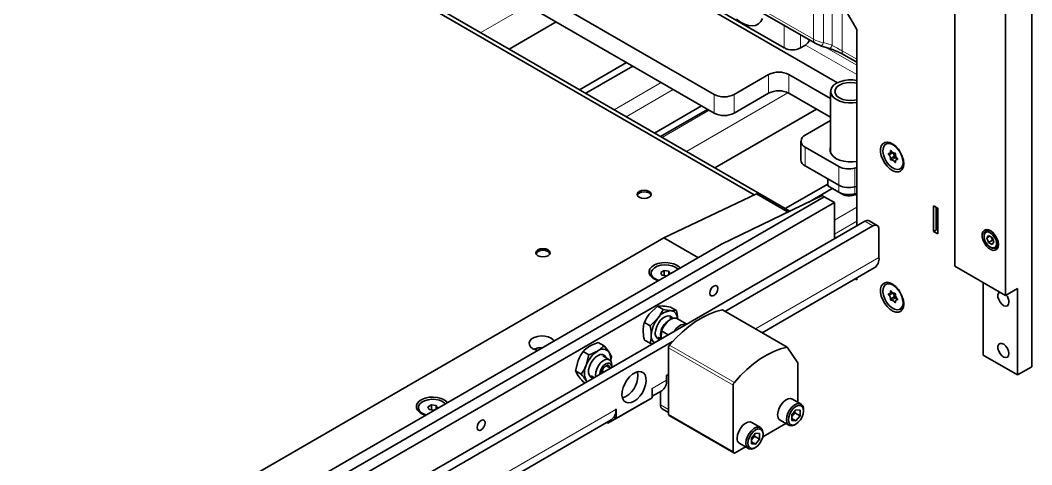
# Paper-space layout 'Blatt1' of a CAD drawing. Header units: millimetres. Extents: x 0 to 1189, y 0 to 841.
# Drawn here: x 878.5 to 949.2, y 494.9 to 525.9 of the extents above; entities that cross this region are included whole.
import ezdxf

# ---------------------------------------------------------------- set-up
doc = ezdxf.new("R2010")
doc.units = ezdxf.units.MM

psp = doc.layouts.new('Blatt1')

# ---------------------------------------------------------------- linework, layer by layer
at = {"color": 7, "linetype": 'Continuous', "lineweight": 35}
for p, q in [((943.798, 557.718), (943.798, 508.725)), ((949.172, 556.738), (949.172, 501.703)), ((947.334, 555.677), (947.334, 506.684)), ((889.398, 548.212), (935.598, 521.542)), ((878.798, 543.436), (932.27, 512.567)), ((890.907, 541.545), (926.969, 520.726)), ((929.784, 513.713), (883.482, 540.442)), ((890.907, 540.238), (926.969, 519.42)), ((936.939, 525.259), (934.818, 528.933)), ((925.944, 527.4), (931.883, 523.971)), ((930.391, 526.409), (934.048, 524.298)), ((915.931, 525.792), (912.647, 523.896)), ((936.939, 511.542), (936.939, 525.259)), ((933.015, 523.971), (933.369, 524.176)), ((934.441, 524.125), (935.027, 523.93)), ((936.048, 523.488), (936.939, 522.974)), ((920.866, 522.943), (917.582, 521.047)), ((921.291, 522.698), (918.006, 520.802)), ((930.787, 522.114), (928.383, 520.726)), ((935.115, 520.432), (932.202, 522.114)), ((935.115, 520.931), (935.115, 516.63)), ((928.383, 519.42), (930.787, 520.808)), ((932.202, 520.808), (935.115, 519.126)), ((926.099, 519.922), (922.815, 518.026)), ((926.524, 519.677), (923.239, 517.781)), ((934.12, 519.7), (927.018, 515.6)), ((933.333, 517.869), (935.115, 518.898)), ((933.04, 517.461), (933.04, 516.154)), ((933.333, 517.052), (935.688, 515.693)), ((939.018, 517.281), (938.976, 517.256)), ((939.249, 516.612), (939.412, 516.706)), ((939.3, 516.734), (939.299, 516.773)), ((939.353, 516.778), (939.381, 516.741)), ((939.475, 516.647), (939.458, 516.667)), ((939.206, 516.6), (939.176, 516.599)), ((939.206, 516.492), (939.176, 516.527)), ((939.299, 516.211), (939.3, 516.249)), ((939.381, 516.148), (939.353, 516.143)), ((939.568, 516.366), (939.569, 516.404)), ((939.57, 516.632), (939.598, 516.637)), ((939.598, 516.002), (939.57, 516.039)), ((939.65, 516.303), (939.622, 516.299)), ((939.652, 516.569), (939.651, 516.531)), ((939.651, 516.046), (939.652, 516.007)), ((939.792, 516.22), (939.703, 516.169)), ((939.745, 516.289), (939.775, 516.253)), ((939.775, 516.181), (939.745, 516.18)), ((933.333, 515.746), (935.688, 514.387)), ((936.939, 515.611), (936.817, 515.578)), ((939.976, 515.524), (940.018, 515.549)), ((934.924, 514.828), (935.688, 514.387)), ((934.924, 514.828), (934.924, 514.338)), ((921.752, 513.842), (921.736, 513.833)), ((922.444, 513.833), (922.428, 513.842)), ((934.924, 514.466), (931.953, 512.751)), ((935.237, 514.157), (933.595, 513.209)), ((934.924, 514.338), (935.688, 513.897)), ((935.207, 514.174), (934.924, 514.338)), ((935.97, 513.733), (935.207, 514.174)), ((936.817, 514.272), (936.939, 514.305)), ((934.677, 513.583), (842.046, 460.108)), ((935.384, 513.175), (842.753, 459.7)), ((923.473, 510.707), (929.939, 513.786)), ((927.504, 510.258), (934.535, 513.664)), ((929.939, 513.786), (932.151, 512.509)), ((934.535, 513.664), (934.677, 513.583)), ((934.677, 513.583), (935.384, 513.175)), ((935.384, 513.175), (935.384, 510.644)), ((936.939, 513.743), (936.648, 513.664)), ((936.817, 513.782), (936.939, 513.815)), ((942.61, 512.775), (942.299, 512.954)), ((942.299, 512.954), (942.299, 511.158)), ((942.483, 512.848), (942.483, 511.33)), ((942.61, 510.978), (942.61, 512.775)), ((845.722, 458.883), (937.505, 511.868)), ((938.371, 511.571), (937.805, 511.898)), ((927.737, 505.576), (938.071, 511.542)), ((938.495, 509.337), (938.495, 511.297)), ((942.54, 511.297), (942.299, 511.158)), ((942.299, 511.158), (942.61, 510.978)), ((942.483, 511.33), (942.61, 511.256)), ((946.117, 511.281), (945.98, 511.202)), ((863.612, 476.15), (923.473, 510.707)), ((923.473, 510.707), (925.877, 509.319)), ((935.384, 510.77), (935.493, 510.707)), ((945.835, 510.881), (945.835, 510.816)), ((946.151, 510.878), (946.028, 510.704)), ((946.24, 510.827), (946.028, 510.704)), ((946.151, 510.388), (946.028, 510.704)), ((946.151, 510.878), (946.396, 510.737)), ((946.433, 510.552), (946.151, 510.388)), ((946.151, 510.388), (946.396, 510.247)), ((946.433, 510.552), (946.352, 510.762)), ((946.396, 510.737), (946.518, 510.421)), ((946.396, 510.247), (946.518, 510.421)), ((946.433, 510.552), (946.458, 510.576)), ((946.477, 510.526), (946.433, 510.552)), ((841.338, 460.516), (927.504, 510.258)), ((914.681, 509.76), (914.665, 509.751)), ((915.373, 509.751), (915.357, 509.76)), ((946.273, 510.057), (946.33, 510.024)), ((946.68, 509.989), (946.817, 510.068)), ((922.575, 508.246), (922.575, 508.197)), ((923.486, 508.437), (923.243, 508.297)), ((923.243, 508.297), (923.332, 508.105)), ((923.486, 508.437), (923.818, 508.386)), ((923.486, 508.081), (923.486, 508.437)), ((923.664, 508.054), (923.907, 508.194)), ((923.818, 508.386), (923.907, 508.194)), ((923.818, 508.143), (923.818, 508.386)), ((930.327, 504.081), (938.163, 508.605)), ((943.798, 508.725), (947.334, 506.684)), ((923.664, 508.054), (923.332, 508.105)), ((936.842, 507.842), (936.939, 507.785)), ((936.939, 507.785), (936.939, 507.898)), ((939.018, 507.482), (938.976, 507.458)), ((945.778, 502.52), (945.778, 507.582)), ((927.244, 507.18), (927.244, 507.251)), ((939.206, 506.801), (939.176, 506.801)), ((939.249, 506.813), (939.412, 506.907)), ((939.3, 506.935), (939.299, 506.975)), ((939.353, 506.98), (939.381, 506.943)), ((939.475, 506.848), (939.458, 506.868)), ((939.57, 506.834), (939.598, 506.838)), ((939.652, 506.771), (939.651, 506.733)), ((947.334, 506.684), (948.182, 507.174)), ((948.182, 501.132), (948.182, 507.174)), ((926.898, 506.652), (926.96, 506.688)), ((939.206, 506.693), (939.176, 506.728)), ((939.299, 506.412), (939.3, 506.45)), ((939.381, 506.349), (939.353, 506.345)), ((939.568, 506.567), (939.569, 506.605)), ((939.598, 506.203), (939.57, 506.24)), ((939.65, 506.504), (939.622, 506.5)), ((939.651, 506.248), (939.652, 506.208)), ((939.792, 506.422), (939.703, 506.37)), ((939.745, 506.49), (939.775, 506.455)), ((939.775, 506.383), (939.745, 506.382)), ((923.021, 505.944), (922.479, 505.419)), ((923.021, 505.944), (923.398, 505.95)), ((923.021, 505.944), (923.422, 505.712)), ((923.94, 505.861), (924.341, 505.63)), ((924.341, 505.63), (923.964, 505.623)), ((932.079, 503.069), (927.554, 505.682)), ((939.976, 505.726), (940.018, 505.75)), ((922.101, 504.8), (922.503, 504.568)), ((922.503, 504.568), (923.045, 505.093)), ((924.028, 505.06), (923.864, 505.155)), ((925.07, 504.69), (924.428, 505.06)), ((923.288, 503.661), (923.302, 504.21)), ((923.302, 504.21), (923.77, 503.94)), ((852.359, 462.062), (924.075, 503.462)), ((918.884, 503.392), (919.286, 503.16)), ((922.101, 503.574), (922.503, 503.343)), ((922.503, 503.343), (922.685, 503.313)), ((923.064, 503.769), (923.27, 503.65)), ((917.823, 502.779), (918.225, 502.547)), ((918.225, 502.547), (918.041, 501.816)), ((919.286, 503.16), (919.633, 502.735)), ((923.787, 498.397), (923.787, 503.034)), ((932.079, 503.069), (932.838, 501.99)), ((917.292, 501.411), (917.476, 502.142)), ((919.662, 502.193), (919.197, 502.461)), ((919.24, 501.65), (919.566, 501.839)), ((919.566, 501.839), (919.729, 501.607)), ((919.743, 502.102), (919.817, 502.405)), ((919.827, 501.663), (919.827, 501.826)), ((932.838, 499.215), (932.838, 501.99)), ((948.182, 501.132), (945.778, 502.52)), ((917.292, 501.411), (917.694, 501.179)), ((917.292, 501.411), (917.476, 501.081)), ((919.077, 501.23), (919.24, 501.65)), ((919.152, 501.425), (919.283, 501.349)), ((919.447, 501.77), (919.729, 501.607)), ((921.651, 501.263), (921.538, 501.328)), ((923.787, 501.173), (923.646, 501.091)), ((923.787, 498.723), (923.787, 501.173)), ((949.172, 501.703), (948.182, 501.132)), ((917.823, 500.656), (917.953, 500.581)), ((918.093, 500.662), (918.041, 500.754)), ((918.397, 501.075), (918.603, 500.956)), ((923.646, 501.091), (923.646, 500.765)), ((928.313, 500.421), (928.313, 495.784)), ((922.656, 500.21), (922.639, 500.2)), ((922.639, 500.2), (922.639, 499.547)), ((922.656, 500.193), (922.639, 499.978)), ((922.639, 499.642), (923.314, 500.032)), ((922.656, 500.21), (922.656, 500.193)), ((923.221, 499.05), (923.221, 499.979)), ((907.222, 499.049), (906.979, 498.908)), ((907.222, 499.049), (907.555, 498.997)), ((907.222, 498.693), (907.222, 499.049)), ((907.555, 498.997), (907.644, 498.805)), ((907.555, 498.754), (907.555, 498.997)), ((919.544, 497.76), (922.059, 499.212)), ((922.639, 499.547), (920.124, 498.095)), ((922.059, 499.212), (922.059, 499.212)), ((933.051, 499.092), (932.443, 499.443)), ((906.311, 498.857), (906.311, 498.808)), ((906.979, 498.908), (907.068, 498.716)), ((907.401, 498.665), (907.068, 498.716)), ((907.401, 498.665), (907.644, 498.805)), ((920.124, 498.748), (920.11, 498.74)), ((920.11, 498.74), (920.11, 498.724)), ((920.124, 498.748), (920.124, 498.095)), ((923.346, 498.775), (923.787, 498.52)), ((923.829, 498.305), (928.354, 495.693)), ((932.414, 498.341), (932.697, 498.692)), ((932.626, 498.494), (932.414, 498.23)), ((932.414, 497.963), (932.414, 498.341)), ((932.626, 498.494), (932.553, 498.514)), ((932.626, 498.604), (932.626, 498.494)), ((932.626, 498.494), (932.979, 498.29)), ((932.979, 498.667), (932.697, 498.692)), ((932.979, 498.29), (932.697, 497.938)), ((932.979, 498.29), (932.979, 498.667)), ((933.227, 498.621), (933.227, 498.703)), ((856.881, 461.681), (919.779, 497.991)), ((910.981, 497.791), (910.981, 497.862)), ((919.461, 497.808), (919.544, 497.76)), ((919.544, 497.856), (919.544, 497.76)), ((919.974, 498.182), (920.124, 498.095)), ((930.222, 497.459), (929.614, 497.81)), ((930.379, 496.814), (931.988, 497.743)), ((931.593, 497.971), (932.201, 497.62)), ((932.414, 498.101), (932.697, 497.938)), ((932.414, 497.963), (932.697, 497.938)), ((932.626, 497.662), (932.697, 497.703)), ((910.635, 497.263), (910.696, 497.299)), ((929.585, 496.708), (929.868, 497.06)), ((929.797, 496.861), (929.724, 496.881)), ((929.797, 496.972), (929.797, 496.861)), ((930.151, 497.034), (929.868, 497.06)), ((930.151, 496.657), (930.151, 497.034)), ((930.399, 496.989), (930.399, 497.07)), ((928.764, 496.338), (929.373, 495.987)), ((929.797, 496.861), (929.585, 496.597)), ((929.585, 496.331), (929.585, 496.708)), ((929.585, 496.469), (929.868, 496.305)), ((929.585, 496.331), (929.868, 496.305)), ((929.797, 496.861), (930.151, 496.657)), ((930.151, 496.657), (929.868, 496.305)), ((928.454, 495.703), (929.16, 496.11)), ((929.798, 496.029), (929.868, 496.07))]:
    psp.add_line(p, q, dxfattribs=at)
at = {"color": 8, "linetype": 'Continuous', "lineweight": 18}
for p, q in [((933.924, 524.573), (933.924, 531.531)), ((934.631, 524.348), (934.631, 531.361)), ((935.217, 524.153), (935.217, 528.242)), ((913.951, 526.935), (910.667, 525.039)), ((930.267, 526.684), (933.924, 524.573)), ((935.924, 523.763), (935.924, 527.018)), ((931.883, 523.971), (931.883, 525.548)), ((933.015, 524.894), (933.015, 523.971)), ((936.939, 522.114), (933.369, 524.176)), ((934.631, 524.348), (935.217, 524.153)), ((934.786, 524.01), (936.939, 522.767)), ((935.924, 523.763), (936.939, 523.177)), ((930.787, 522.114), (930.787, 520.808)), ((932.202, 522.114), (932.202, 520.808)), ((923.271, 521.555), (919.986, 519.659)), ((924.119, 521.065), (920.835, 519.169)), ((932.138, 520.842), (925.037, 516.743)), ((926.969, 520.726), (926.969, 519.42)), ((928.383, 520.726), (928.383, 519.42)), ((926.625, 519.619), (923.34, 517.723)), ((933.333, 517.052), (933.333, 515.746)), ((939.441, 516.68), (939.176, 516.527)), ((939.336, 516.795), (939.299, 516.773)), ((939.36, 516.769), (939.3, 516.734)), ((939.475, 516.647), (939.206, 516.492)), ((939.568, 516.366), (939.299, 516.211)), ((939.569, 516.404), (939.3, 516.249)), ((939.622, 516.299), (939.353, 516.143)), ((939.65, 516.303), (939.381, 516.148)), ((939.654, 516.087), (939.57, 516.039)), ((939.652, 516.033), (939.598, 516.002)), ((939.794, 516.208), (939.745, 516.18)), ((939.79, 516.19), (939.775, 516.181)), ((935.688, 515.693), (935.688, 514.387)), ((936.817, 515.578), (936.817, 514.272)), ((935.688, 513.897), (935.688, 514.387)), ((935.97, 513.733), (935.688, 513.897)), ((936.817, 514.272), (936.817, 513.782)), ((936.648, 513.664), (936.817, 513.782)), ((936.939, 512.853), (935.384, 511.955)), ((936.939, 511.873), (935.384, 510.975)), ((937.505, 511.868), (938.071, 511.542)), ((929.858, 504.351), (938.495, 509.337)), ((939.441, 506.881), (939.176, 506.728)), ((939.475, 506.848), (939.206, 506.693)), ((939.336, 506.996), (939.299, 506.975)), ((939.36, 506.97), (939.3, 506.935)), ((939.568, 506.567), (939.299, 506.412)), ((939.569, 506.605), (939.3, 506.45)), ((939.622, 506.5), (939.353, 506.345)), ((939.65, 506.504), (939.381, 506.349)), ((939.654, 506.289), (939.57, 506.24)), ((939.652, 506.234), (939.598, 506.203)), ((939.794, 506.41), (939.745, 506.382)), ((939.79, 506.391), (939.775, 506.383)), ((923.787, 503.034), (928.313, 500.421)), ((923.864, 503.224), (928.39, 500.611)), ((922.656, 500.193), (923.646, 500.765)), ((922.642, 500.201), (922.656, 500.193)), ((923.221, 499.05), (923.787, 498.723)), ((856.895, 462.23), (920.11, 498.724)), ((923.787, 498.397), (928.313, 495.784))]:
    psp.add_line(p, q, dxfattribs=at)
at = {"color": 7, "linetype": 'Continuous', "lineweight": 35, "flags": 128}
for points in [[(928.54, 525.987), (928.817, 525.778), (929.096, 525.626), (929.37, 525.534), (929.629, 525.507), (929.865, 525.544), (930.07, 525.646), (930.238, 525.808), (930.362, 526.025)], [(936.939, 521.701), (936.672, 521.734), (936.358, 521.734), (936.053, 521.694), (935.77, 521.615), (935.525, 521.503), (935.33, 521.361), (935.194, 521.198), (935.124, 521.022), (935.124, 520.841), (935.194, 520.664), (935.33, 520.501), (935.525, 520.36), (935.77, 520.247), (936.053, 520.168), (936.358, 520.128), (936.672, 520.128), (936.939, 520.161)], [(936.939, 521.517), (936.8, 521.544), (936.515, 521.566), (936.23, 521.544), (935.965, 521.481), (935.737, 521.38), (935.562, 521.249), (935.452, 521.095), (935.415, 520.931), (935.452, 520.767), (935.562, 520.614), (935.737, 520.482), (935.965, 520.381), (936.23, 520.318), (936.515, 520.296), (936.8, 520.318), (936.939, 520.345)], [(940.225, 515.886), (940.2, 516.134), (940.125, 516.395), (940.005, 516.654), (939.849, 516.894), (939.665, 517.101), (939.465, 517.26), (939.262, 517.362), (939.069, 517.401), (938.897, 517.375), (938.758, 517.284), (938.66, 517.135), (938.609, 516.936), (938.609, 516.702), (938.66, 516.445), (938.758, 516.183), (938.897, 515.931), (939.069, 515.706), (939.262, 515.522), (939.465, 515.39), (939.665, 515.319), (939.849, 515.313), (940.005, 515.372), (940.125, 515.493), (940.2, 515.668), (940.225, 515.886)], [(935.115, 517.066), (935.074, 516.942), (935.074, 516.755), (935.146, 516.572), (935.287, 516.403), (935.49, 516.256), (935.744, 516.14), (936.036, 516.058), (936.353, 516.017), (936.677, 516.017), (936.939, 516.048)], [(939.476, 517.207), (939.285, 517.286), (939.108, 517.3), (938.959, 517.246), (938.848, 517.128), (938.783, 516.956), (938.77, 516.742), (938.809, 516.501), (938.898, 516.253), (939.029, 516.014), (939.194, 515.804), (939.379, 515.637), (939.572, 515.526), (939.757, 515.479), (939.922, 515.499), (940.053, 515.586), (940.142, 515.732), (940.181, 515.927), (940.168, 516.157), (940.103, 516.403), (939.992, 516.649), (939.843, 516.876), (939.666, 517.066), (939.476, 517.207)], [(939.299, 516.773), (939.3, 516.784), (939.303, 516.792), (939.309, 516.798), (939.317, 516.8), (939.325, 516.799), (939.335, 516.795), (939.344, 516.788), (939.353, 516.778)], [(939.176, 516.527), (939.169, 516.538), (939.163, 516.55), (939.159, 516.562), (939.157, 516.574), (939.159, 516.584), (939.163, 516.592), (939.169, 516.597), (939.176, 516.599)], [(939.652, 516.007), (939.651, 515.996), (939.648, 515.988), (939.642, 515.982), (939.635, 515.98), (939.626, 515.981), (939.616, 515.985), (939.607, 515.992), (939.598, 516.002)], [(939.775, 516.253), (939.783, 516.242), (939.789, 516.23), (939.793, 516.218), (939.794, 516.206), (939.793, 516.196), (939.789, 516.188), (939.783, 516.183), (939.775, 516.181)], [(922.444, 513.541), (922.281, 513.479), (922.09, 513.457), (921.899, 513.479), (921.736, 513.541), (921.628, 513.635), (921.59, 513.746), (921.628, 513.856), (921.736, 513.95), (921.899, 514.012), (922.09, 514.034), (922.281, 514.012), (922.444, 513.95), (922.552, 513.856), (922.59, 513.746), (922.552, 513.635), (922.444, 513.541)], [(921.753, 513.842), (921.649, 513.753), (921.613, 513.658)], [(922.567, 513.658), (922.531, 513.753), (922.428, 513.842), (922.273, 513.902), (922.09, 513.923), (921.907, 513.902), (921.753, 513.842)], [(946.839, 510.236), (946.814, 510.443), (946.74, 510.661), (946.626, 510.87), (946.48, 511.052), (946.315, 511.19), (946.147, 511.272), (945.99, 511.292), (945.858, 511.246), (945.763, 511.14), (945.714, 510.983), (945.714, 510.788), (945.763, 510.574), (945.858, 510.358), (945.99, 510.16), (946.147, 509.999), (946.315, 509.887), (946.48, 509.835), (946.626, 509.848), (946.74, 509.925), (946.814, 510.058), (946.839, 510.236)], [(945.835, 510.881), (945.85, 511.013), (945.915, 511.147), (946.026, 511.222), (946.169, 511.229), (946.33, 511.167)], [(946.273, 511.069), (946.123, 511.125), (945.991, 511.113), (945.893, 511.035), (945.841, 510.9), (945.841, 510.724), (945.893, 510.529), (945.991, 510.338), (946.123, 510.174), (946.273, 510.056), (946.423, 510), (946.555, 510.012), (946.653, 510.09), (946.705, 510.226), (946.705, 510.401), (946.653, 510.597), (946.555, 510.788), (946.423, 510.952), (946.273, 511.069)], [(946.33, 511.167), (946.49, 511.043), (946.492, 511.041)], [(946.796, 510.517), (946.809, 510.459), (946.823, 510.263), (946.783, 510.104), (946.694, 509.998), (946.565, 509.957), (946.411, 509.985), (946.33, 510.024)], [(915.373, 509.459), (915.21, 509.397), (915.019, 509.375), (914.828, 509.397), (914.665, 509.459), (914.557, 509.553), (914.519, 509.664), (914.557, 509.774), (914.665, 509.868), (914.828, 509.93), (915.019, 509.952), (915.21, 509.93), (915.373, 509.868), (915.481, 509.774), (915.519, 509.664), (915.481, 509.553), (915.373, 509.459)], [(914.681, 509.76), (914.578, 509.671), (914.542, 509.575)], [(915.496, 509.575), (915.46, 509.671), (915.356, 509.76), (915.202, 509.82), (915.019, 509.841), (914.836, 509.82), (914.681, 509.76)], [(924.386, 508.785), (924.159, 508.887), (923.895, 508.952), (923.611, 508.978), (923.325, 508.963), (923.054, 508.907), (922.816, 508.813), (922.626, 508.689), (922.496, 508.541), (922.433, 508.379), (922.442, 508.213), (922.522, 508.054), (922.669, 507.911), (922.872, 507.793), (923.097, 507.715)], [(924.468, 508.506), (924.435, 508.54), (924.266, 508.663), (924.045, 508.755), (923.79, 508.809), (923.518, 508.822), (923.251, 508.792), (923.008, 508.721), (922.806, 508.615), (922.662, 508.482), (922.586, 508.331), (922.583, 508.173), (922.653, 508.022), (922.792, 507.886), (922.989, 507.778), (923.124, 507.73)], [(924.618, 508.592), (924.562, 508.654), (924.386, 508.785)], [(940.225, 506.088), (940.2, 506.335), (940.125, 506.597), (940.005, 506.856), (939.849, 507.096), (939.665, 507.302), (939.465, 507.461), (939.262, 507.564), (939.069, 507.603), (938.897, 507.576), (938.758, 507.485), (938.66, 507.336), (938.609, 507.138), (938.609, 506.903), (938.66, 506.647), (938.758, 506.384), (938.897, 506.133), (939.069, 505.908), (939.262, 505.724), (939.465, 505.592), (939.665, 505.521), (939.849, 505.514), (940.005, 505.574), (940.125, 505.695), (940.2, 505.87), (940.225, 506.088)], [(939.476, 507.408), (939.285, 507.488), (939.108, 507.501), (938.959, 507.447), (938.848, 507.33), (938.783, 507.157), (938.77, 506.943), (938.809, 506.703), (938.898, 506.454), (939.029, 506.216), (939.194, 506.005), (939.379, 505.838), (939.572, 505.727), (939.757, 505.68), (939.922, 505.701), (940.053, 505.787), (940.142, 505.934), (940.181, 506.129), (940.168, 506.358), (940.103, 506.605), (939.992, 506.851), (939.843, 507.077), (939.666, 507.268), (939.476, 507.408)], [(926.96, 506.688), (926.851, 506.65), (926.759, 506.668), (926.697, 506.739), (926.676, 506.852), (926.697, 506.99), (926.759, 507.132), (926.851, 507.256), (926.96, 507.344), (927.069, 507.382), (927.161, 507.364), (927.222, 507.293), (927.244, 507.18), (927.222, 507.042), (927.161, 506.9), (927.069, 506.775), (926.96, 506.688)], [(939.176, 506.728), (939.169, 506.739), (939.163, 506.751), (939.159, 506.764), (939.157, 506.775), (939.159, 506.785), (939.163, 506.793), (939.169, 506.799), (939.176, 506.801)], [(939.299, 506.975), (939.3, 506.985), (939.303, 506.994), (939.309, 506.999), (939.317, 507.002), (939.325, 507.001), (939.335, 506.997), (939.344, 506.989), (939.353, 506.98)], [(946.926, 506.92), (946.862, 506.866), (946.81, 506.742), (946.81, 506.577), (946.862, 506.394), (946.958, 506.216), (947.086, 506.069), (947.228, 505.971), (947.366, 505.937), (947.48, 505.971), (947.555, 506.068), (947.581, 506.215), (947.581, 506.215)], [(939.652, 506.208), (939.651, 506.198), (939.648, 506.189), (939.642, 506.184), (939.635, 506.182), (939.626, 506.182), (939.616, 506.187), (939.607, 506.194), (939.598, 506.203)], [(939.775, 506.455), (939.783, 506.444), (939.789, 506.432), (939.793, 506.42), (939.794, 506.408), (939.793, 506.398), (939.789, 506.39), (939.783, 506.385), (939.775, 506.383)], [(927.554, 505.682), (927.096, 505.563), (926.628, 505.386), (926.155, 505.152), (925.681, 504.863), (925.21, 504.522), (924.747, 504.132), (924.297, 503.698), (923.864, 503.224)], [(922.869, 504.072), (922.894, 504.293), (922.969, 504.527), (923.088, 504.753), (923.24, 504.954), (923.414, 505.113), (923.595, 505.218), (923.768, 505.259), (923.921, 505.234), (924.039, 505.144), (924.082, 505.079)], [(924.428, 505.06), (924.322, 505.099), (924.144, 505.096), (923.95, 505.022), (923.754, 504.884), (923.571, 504.692), (923.417, 504.462), (923.302, 504.21)], [(923.288, 503.683), (923.245, 503.785), (923.225, 503.967)], [(914.312, 502.969), (914.158, 503.087), (914.069, 503.226), (914.051, 503.374), (914.105, 503.518), (914.228, 503.648), (914.409, 503.752), (914.634, 503.823), (914.884, 503.855), (915.14, 503.844), (915.38, 503.792), (915.585, 503.704), (915.738, 503.585), (915.801, 503.503)], [(947.581, 502.622), (947.555, 502.799), (947.48, 502.983), (947.366, 503.148), (947.228, 503.273), (947.086, 503.34), (946.958, 503.34), (946.862, 503.274), (946.81, 503.15), (946.81, 502.985), (946.862, 502.801), (946.958, 502.623), (947.086, 502.476), (947.228, 502.378), (947.366, 502.344), (947.48, 502.378), (947.555, 502.475), (947.581, 502.622)], [(914.661, 502.844), (914.517, 502.88), (914.312, 502.969)], [(918.837, 502.479), (919.016, 502.552), (919.181, 502.561), (919.318, 502.503), (919.416, 502.383), (919.442, 502.319)], [(928.39, 500.611), (928.823, 501.086), (929.273, 501.52), (929.735, 501.909), (930.206, 502.25), (930.68, 502.539), (931.154, 502.773), (931.622, 502.951), (932.079, 503.069)], [(918.547, 500.924), (918.494, 500.929), (918.357, 500.987), (918.259, 501.106), (918.208, 501.277), (918.208, 501.486), (918.259, 501.716), (918.357, 501.948), (918.494, 502.164), (918.658, 502.346), (918.837, 502.479)], [(919.827, 501.826), (919.813, 501.963), (919.752, 502.109), (919.646, 502.201), (919.507, 502.23), (919.346, 502.194), (919.177, 502.097), (919.016, 501.947), (918.877, 501.756), (918.772, 501.543), (918.71, 501.327), (918.698, 501.125), (918.714, 501.02)], [(919.827, 501.663), (919.821, 501.744), (919.77, 501.875), (919.676, 501.951), (919.548, 501.962), (919.403, 501.908), (919.258, 501.795), (919.13, 501.636), (919.036, 501.451), (918.985, 501.262), (918.979, 501.173)], [(921.383, 499.295), (921.172, 499.204), (920.974, 499.18), (920.802, 499.225), (920.666, 499.336), (920.576, 499.506), (920.536, 499.725), (920.549, 499.977), (920.615, 500.249), (920.729, 500.522), (920.884, 500.78), (921.071, 501.006), (921.277, 501.186), (921.489, 501.309), (921.695, 501.366), (921.882, 501.356), (922.037, 501.277), (922.151, 501.135), (922.216, 500.94), (922.23, 500.702), (922.19, 500.438), (922.099, 500.164), (921.964, 499.896), (921.792, 499.652), (921.594, 499.448), (921.383, 499.295)], [(918.041, 500.754), (918.108, 500.677), (918.113, 500.673)], [(908.123, 499.396), (907.895, 499.498), (907.632, 499.564), (907.348, 499.59), (907.061, 499.574), (906.791, 499.518), (906.553, 499.425), (906.363, 499.3), (906.232, 499.152), (906.17, 498.99), (906.179, 498.824), (906.259, 498.665), (906.405, 498.522), (906.608, 498.405), (906.834, 498.326)], [(908.204, 499.117), (908.172, 499.151), (908.002, 499.274), (907.782, 499.366), (907.526, 499.421), (907.255, 499.433), (906.987, 499.403), (906.744, 499.332), (906.543, 499.226), (906.399, 499.093), (906.322, 498.942), (906.319, 498.785), (906.39, 498.633), (906.529, 498.498), (906.726, 498.389), (906.861, 498.341)], [(908.354, 499.204), (908.299, 499.265), (908.123, 499.396)], [(920.817, 499.622), (920.606, 499.531), (920.571, 499.522)], [(932.443, 499.443), (932.318, 499.482), (932.152, 499.461), (931.973, 499.373), (931.798, 499.226), (931.643, 499.033), (931.521, 498.811), (931.443, 498.58), (931.417, 498.36)], [(932.025, 498.009), (932.052, 498.229), (932.129, 498.46), (932.251, 498.682), (932.406, 498.875), (932.581, 499.022), (932.76, 499.11), (932.926, 499.131), (933.067, 499.083), (933.167, 498.97), (933.22, 498.803), (933.227, 498.703)], [(932.166, 498.009), (932.192, 497.835), (932.268, 497.708), (932.385, 497.64), (932.533, 497.638), (932.697, 497.703), (932.861, 497.827), (933.008, 498), (933.126, 498.203), (933.201, 498.417), (933.227, 498.621), (933.201, 498.796), (933.126, 498.923), (933.008, 498.991), (932.861, 498.992), (932.697, 498.928), (932.533, 498.803), (932.385, 498.631), (932.268, 498.428), (932.192, 498.213), (932.166, 498.009)], [(910.696, 497.299), (910.588, 497.261), (910.495, 497.279), (910.434, 497.35), (910.412, 497.463), (910.434, 497.601), (910.495, 497.743), (910.588, 497.867), (910.696, 497.955), (910.805, 497.993), (910.897, 497.975), (910.959, 497.904), (910.981, 497.791), (910.959, 497.653), (910.897, 497.511), (910.805, 497.387), (910.696, 497.299)], [(929.614, 497.81), (929.49, 497.849), (929.323, 497.828), (929.144, 497.741), (928.97, 497.594), (928.815, 497.401), (928.693, 497.179), (928.615, 496.947), (928.588, 496.727)], [(932.626, 497.662), (932.581, 497.638), (932.406, 497.583), (932.251, 497.597), (932.129, 497.678), (932.052, 497.82), (932.025, 498.009)], [(929.196, 496.376), (929.223, 496.596), (929.301, 496.828), (929.423, 497.05), (929.578, 497.243), (929.753, 497.389), (929.931, 497.477), (930.098, 497.498), (930.238, 497.45), (930.339, 497.337), (930.392, 497.17), (930.399, 497.07)], [(929.338, 496.376), (929.364, 496.202), (929.439, 496.075), (929.556, 496.007), (929.704, 496.005), (929.868, 496.07), (930.032, 496.195), (930.18, 496.367), (930.297, 496.57), (930.373, 496.784), (930.399, 496.989), (930.373, 497.163), (930.297, 497.29), (930.18, 497.358), (930.032, 497.36), (929.868, 497.295), (929.704, 497.17), (929.556, 496.998), (929.439, 496.795), (929.364, 496.581), (929.338, 496.376)], [(929.798, 496.029), (929.753, 496.005), (929.578, 495.95), (929.423, 495.964), (929.301, 496.046), (929.223, 496.187), (929.196, 496.376)]]:
    psp.add_lwpolyline(points, dxfattribs=at)
at = {"color": 8, "linetype": 'Continuous', "lineweight": 18, "flags": 128}
for points in [[(934.631, 524.348), (934.597, 524.284), (934.564, 524.229), (934.532, 524.184), (934.502, 524.152), (934.476, 524.131), (934.452, 524.124), (934.441, 524.125)], [(935.217, 524.153), (935.183, 524.089), (935.149, 524.034), (935.118, 523.989), (935.088, 523.956), (935.061, 523.936), (935.038, 523.929), (935.027, 523.93)]]:
    psp.add_lwpolyline(points, dxfattribs=at)
at = {"color": 7, "linetype": 'Continuous', "lineweight": 35}
for centre, radius, start, end in [((933.024, 524.704), 0.631, 303.08299, 344.71451), ((932.449, 525.063), 1.23, 242.60967, 297.39033), ((931.495, 520.75), 1.537, 62.60967, 117.39033), ((931.495, 519.443), 1.537, 62.60967, 117.39033), ((927.676, 522.091), 1.537, 242.60967, 297.39033), ((927.676, 520.785), 1.537, 242.60967, 297.39033), ((933.488, 517.461), 0.437, 110.78342, 249.21658), ((939.222, 516.847), 0.479, 59.07594, 115.15235), ((939.191, 516.71), 0.111, 277.52394, 12.27471), ((939.575, 516.86), 0.227, 211.40049, 268.60489), ((933.541, 516.204), 0.503, 185.6948, 245.62534), ((938.92, 516.241), 0.381, 1.20984, 41.20152), ((939.364, 516.207), 0.0649, 177.03455, 260.5546), ((939.376, 515.921), 0.227, 31.40049, 88.60489), ((939.188, 516.396), 0.381, 1.20984, 41.20152), ((939.632, 516.363), 0.0649, 177.03455, 260.5546), ((939.588, 516.573), 0.0649, 357.03455, 80.5546), ((939.76, 516.07), 0.111, 97.52394, 192.27471), ((939.662, 516.142), 0.162, 51.65413, 94.20668), ((940.032, 516.539), 0.381, 181.20984, 221.20152), ((936.4, 517.085), 1.564, 242.89682, 285.47878), ((939.759, 515.934), 0.465, 303.90737, 1.85368), ((936.4, 515.779), 1.564, 242.89682, 285.47878), ((936.4, 515.289), 1.564, 242.89682, 285.47878), ((936.398, 514.569), 0.938, 242.89682, 285.47878), ((937.681, 511.623), 0.302, 65.69288, 125.61758), ((938.236, 511.339), 0.262, 350.78596, 129.20329), ((937.711, 509.251), 0.789, 305.01333, 6.29885), ((923.061, 508.242), 0.488, 185.3973, 240.42488), ((939.221, 507.053), 0.475, 60.28536, 115.28034), ((939.191, 506.912), 0.111, 277.52394, 12.27471), ((939.575, 507.061), 0.227, 211.40049, 268.60489), ((939.188, 506.597), 0.381, 1.20984, 41.20152), ((939.588, 506.774), 0.0649, 357.03455, 80.5546), ((938.92, 506.442), 0.381, 1.20984, 41.20152), ((939.364, 506.409), 0.0649, 177.03455, 260.5546), ((939.376, 506.122), 0.227, 31.40049, 88.60489), ((939.632, 506.564), 0.0649, 177.03455, 260.5546), ((939.76, 506.271), 0.111, 97.52394, 192.27471), ((939.662, 506.343), 0.162, 51.65413, 94.20668), ((940.032, 506.741), 0.381, 181.20984, 221.20152), ((939.709, 506.166), 0.518, 306.6263, 4.68588), ((946.732, 506.174), 0.85, 2.76921, 39.59001), ((924.035, 504.439), 1.187, 93.42954, 146.56509), ((923.873, 505.084), 0.547, 357.98444, 80.43859), ((924.578, 503.816), 1.995, 140.22793, 177.36071), ((924.404, 503.915), 1.18, 117.87148, 177.48687), ((925.021, 503.772), 0.917, 87.20408, 152.79054), ((923.25, 504.004), 0.388, 169.92891, 264.57638), ((923.279, 503.852), 0.697, 175.42252, 224.13653), ((914.933, 501.676), 1.364, 87.28523, 113.38426), ((919.913, 501.126), 1.995, 122.63797, 159.77289), ((919.199, 502.363), 0.572, 40.5328, 129.24817), ((918.829, 502.268), 0.93, 350.59861, 30.15564), ((924.096, 503.019), 0.309, 138.54033, 177.26461), ((919.103, 501.285), 1.187, 153.43643, 206.56357), ((919.948, 501.086), 1.703, 300.70265, 9.09163), ((922.862, 500.678), 0.789, 305.01333, 6.29885), ((928.621, 500.406), 0.309, 138.54033, 177.26461), ((923.515, 499.018), 0.296, 173.70115, 234.98667), ((906.797, 498.854), 0.488, 185.3915, 240.37382), ((919.326, 498.637), 0.789, 305.01333, 6.29885), ((923.882, 498.385), 0.0959, 172.74417, 235.94365), ((931.831, 498.313), 0.417, 173.51016, 235.17766), ((929.002, 496.68), 0.417, 173.51016, 235.17766), ((928.399, 495.77), 0.0873, 170.78596, 309.20329)]:
    psp.add_arc(centre, radius, start, end, dxfattribs=at)
at = {"color": 8, "linetype": 'Continuous', "lineweight": 18}
for centre, start, end in [((934.208, 524.536), 172.62231, 236.08498), ((936.208, 523.726), 172.62455, 236.06327)]:
    psp.add_arc(centre, 0.287, start, end, dxfattribs=at)
for centre, major_axis, ratio, start_param, end_param in [((934.631, 524.792), (0.997, -0.165), 0.434379, 3.998626, 4.784024), ((935.217, 524.109), (1, -0.534), 0.034186, 0.803657, 1.589055)]:
    psp.add_ellipse(centre, major_axis=major_axis, ratio=ratio, start_param=start_param, end_param=end_param, dxfattribs=at)
at = {"color": 7, "linetype": 'Continuous', "lineweight": 35}
for points, knots in [([(934.048, 524.298), (934.078, 524.281), (934.167, 524.233), (934.303, 524.174), (934.406, 524.138), (934.441, 524.125)], [0, 0, 0, 0, 0.248938, 0.743641, 1, 1, 1, 1]), ([(935.027, 523.93), (935.076, 523.913), (935.217, 523.865), (935.449, 523.777), (935.705, 523.666), (935.907, 523.567), (936.009, 523.51), (936.048, 523.488)], [0, 0, 0, 0, 0.135497, 0.386335, 0.625897, 0.854881, 1, 1, 1, 1]), ([(922.479, 505.419), (922.468, 505.406), (922.314, 505.212), (922.204, 504.999), (922.101, 504.8)], [0, 0, 0, 0, 0.070215, 1, 1, 1, 1]), ([(923.045, 505.093), (923.055, 505.106), (923.209, 505.3), (923.32, 505.513), (923.422, 505.712)], [0, 0, 0, 0, 0.070215, 1, 1, 1, 1]), ([(923.398, 505.95), (923.409, 505.949), (923.566, 505.934), (923.76, 505.897), (923.94, 505.861)], [0, 0, 0, 0, 0.070215, 1, 1, 1, 1]), ([(923.964, 505.623), (923.953, 505.624), (923.797, 505.639), (923.603, 505.677), (923.422, 505.712)], [0, 0, 0, 0, 0.0702148, 1, 1, 1, 1]), ([(924.42, 505.059), (924.42, 505.079), (924.415, 505.259), (924.376, 505.455), (924.341, 505.63)], [0, 0, 0, 0, 0.109668, 1, 1, 1, 1]), ([(922.101, 504.8), (922.068, 504.665), (922.024, 504.488), (922.02, 504.283), (922.019, 504.235)], [0, 0, 0, 0, 0.764304, 1, 1, 1, 1]), ([(922.019, 504.235), (922.03, 504.066), (922.043, 503.851), (922.091, 503.624), (922.101, 503.574)], [0, 0, 0, 0, 0.7841057, 1, 1, 1, 1]), ([(922.585, 503.908), (922.584, 503.957), (922.58, 504.167), (922.536, 504.395), (922.503, 504.568)], [0, 0, 0, 0, 0.235696, 1, 1, 1, 1]), ([(918.884, 503.392), (918.717, 503.334), (918.498, 503.258), (918.315, 503.157), (918.272, 503.133)], [0, 0, 0, 0, 0.764304, 1, 1, 1, 1]), ([(922.503, 503.343), (922.513, 503.38), (922.562, 503.551), (922.575, 503.751), (922.585, 503.908)], [0, 0, 0, 0, 0.215894, 1, 1, 1, 1]), ([(917.476, 502.142), (917.482, 502.159), (917.573, 502.389), (917.702, 502.591), (917.823, 502.779)], [0, 0, 0, 0, 0.070215, 1, 1, 1, 1]), ([(918.272, 503.133), (918.141, 503.045), (917.974, 502.934), (917.85, 502.806), (917.823, 502.779)], [0, 0, 0, 0, 0.7841057, 1, 1, 1, 1]), ([(918.225, 502.547), (918.272, 502.563), (918.494, 502.634), (918.686, 502.731), (918.837, 502.806)], [0, 0, 0, 0, 0.2158943, 1, 1, 1, 1]), ([(918.837, 502.806), (918.879, 502.831), (919.054, 502.937), (919.186, 503.063), (919.286, 503.16)], [0, 0, 0, 0, 0.235696, 1, 1, 1, 1]), ([(919.633, 502.735), (919.64, 502.726), (919.728, 502.599), (919.774, 502.498), (919.817, 502.405)], [0, 0, 0, 0, 0.070215, 1, 1, 1, 1]), ([(918.041, 501.816), (918.035, 501.8), (917.944, 501.569), (917.814, 501.367), (917.694, 501.179)], [0, 0, 0, 0, 0.0702148, 1, 1, 1, 1]), ([(918.041, 500.754), (918.035, 500.763), (917.944, 500.891), (917.814, 501.041), (917.694, 501.179)], [0, 0, 0, 0, 0.0702148, 1, 1, 1, 1]), ([(917.476, 501.081), (917.482, 501.072), (917.573, 500.944), (917.702, 500.795), (917.823, 500.656)], [0, 0, 0, 0, 0.070215, 1, 1, 1, 1])]:
    psp.add_open_spline(points, degree=3, knots=knots, dxfattribs=at)

doc.saveas('drawing.dxf')
